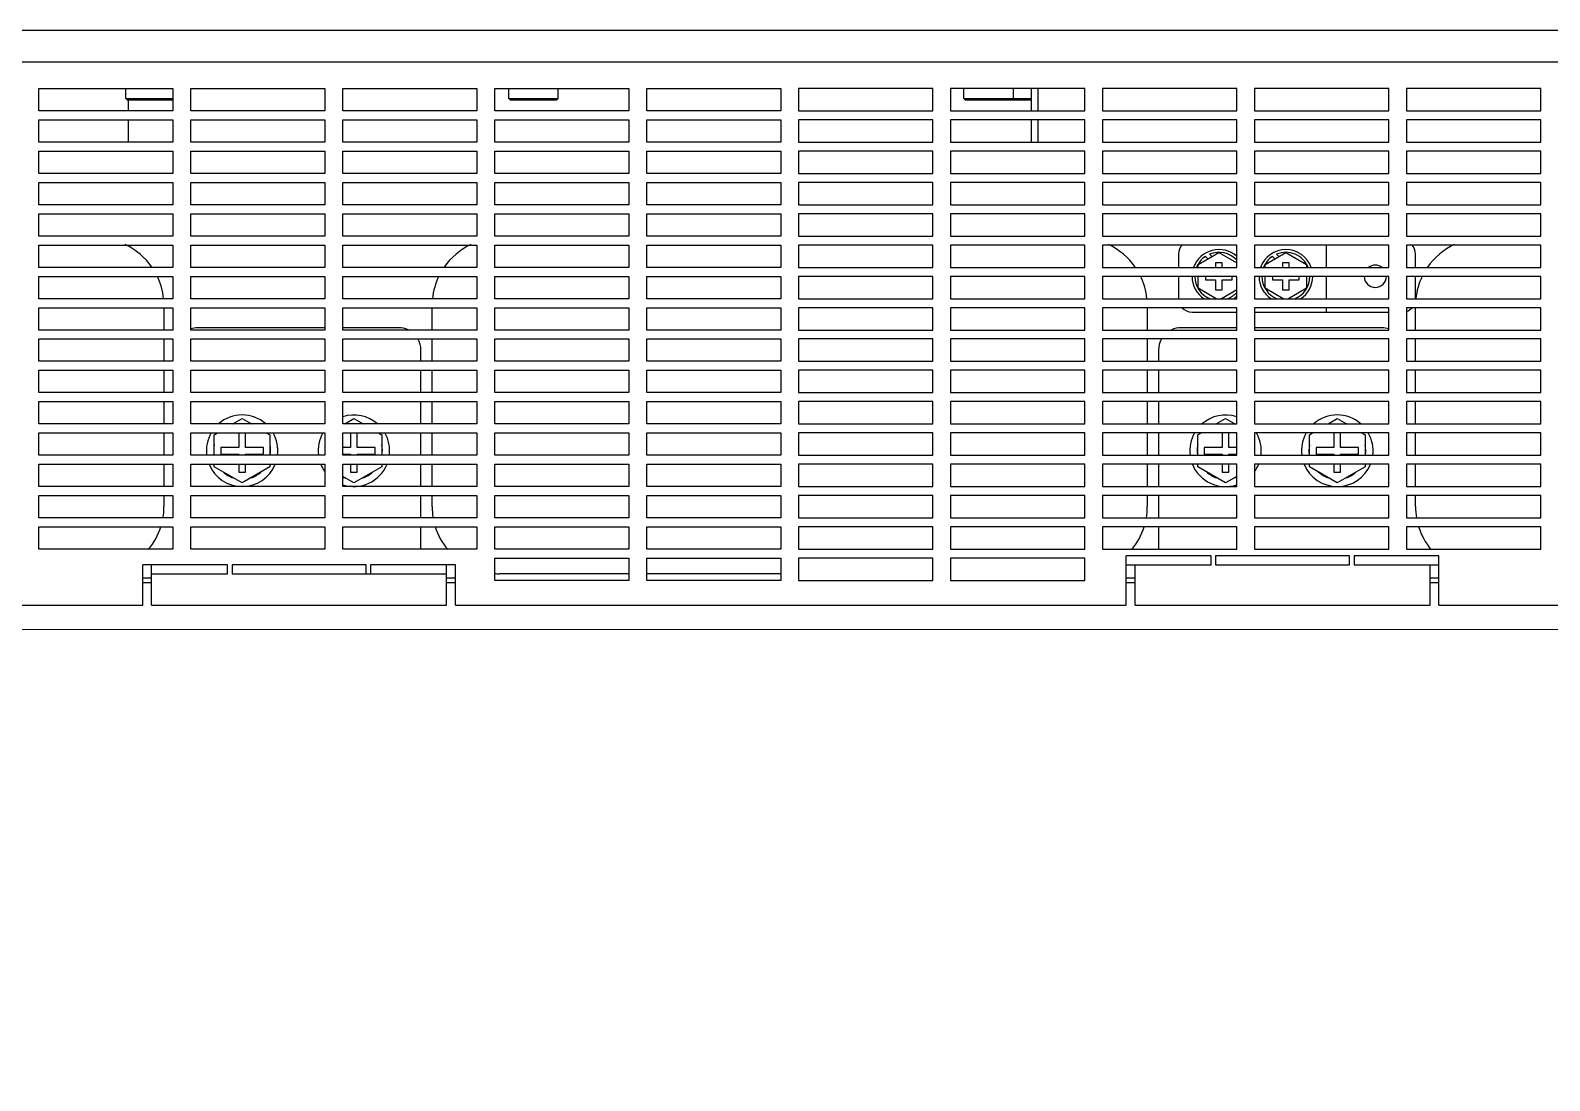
# Model space of a CAD drawing. Header units: millimetres. Extents: x 55614 to 110757, y -66981 to -47484.
# Drawn here: x 78757.5 to 79097.4, y -56781 to -56546.2 of the extents above; entities that cross this region are included whole.
import ezdxf

# ---------------------------------------------------------------- set-up
doc = ezdxf.new("R2010")
doc.units = ezdxf.units.MM
doc.layers.get('0').update_dxf_attribs({"lineweight": 15})
for name, color, linetype in [('2401-00258-M8-20HWMC_0', 7, 'Continuous'), ('2401-00300-M6-16HWMC_0', 7, 'Continuous'), ('2403-00027_S-M6-0_0', 7, 'Continuous'), ('4212-62832_1_0', 7, 'Continuous'), ('4212-68031_1_JB_0', 7, 'Continuous'), ('4212-88600-2_1_0', 7, 'Continuous'), ('4212-88600-2_2_0', 7, 'Continuous'), ('4215-06933_0', 7, 'Continuous'), ('4215-06934_0', 7, 'Continuous'), ('4215-07850_1_0', 7, 'Continuous'), ('4215-07850_2_0', 7, 'Continuous')]:
    doc.layers.add(name, color=color, linetype=linetype)
doc.layers.add('THICK', color=7, linetype='Continuous', lineweight=0)

# ---------------------------------------------------------------- blocks, each defined once
blk = doc.blocks.new('RU67I6756')
at = {"layer": '2401-00258-M8-20HWMC_0', "color": 0, "linetype": 'Continuous'}
for p, q in [((25503.67, 14502.67), (25505.73, 14503.86)), ((25505.73, 14503.86), (25507.79, 14502.67)), ((25528.67, 14502.67), (25530.73, 14503.86)), ((25530.73, 14503.86), (25532.79, 14502.67)), ((25723.67, 14502.67), (25725.73, 14503.86)), ((25725.73, 14503.86), (25727.79, 14502.67)), ((25748.67, 14502.67), (25750.73, 14503.86)), ((25750.73, 14503.86), (25752.79, 14502.67)), ((25499.5, 14500.27), (25500.21, 14500.67)), ((25499.5, 14495.67), (25499.5, 14500.27)), ((25504.98, 14500.67), (25504.98, 14497.42)), ((25506.48, 14497.42), (25506.48, 14500.67)), ((25511.26, 14500.67), (25511.96, 14500.27)), ((25511.96, 14500.27), (25511.96, 14495.67)), ((25529.98, 14500.67), (25529.98, 14497.42)), ((25531.48, 14497.42), (25531.48, 14500.67)), ((25536.26, 14500.67), (25536.96, 14500.27)), ((25536.96, 14500.27), (25536.96, 14495.67)), ((25719.5, 14500.27), (25720.21, 14500.67)), ((25719.5, 14495.67), (25719.5, 14500.27)), ((25724.98, 14500.67), (25724.98, 14497.42)), ((25726.48, 14497.42), (25726.48, 14500.67)), ((25744.5, 14500.27), (25745.21, 14500.67)), ((25744.5, 14495.67), (25744.5, 14500.27)), ((25749.98, 14500.67), (25749.98, 14497.42)), ((25751.48, 14497.42), (25751.48, 14500.67)), ((25756.26, 14500.67), (25756.96, 14500.27)), ((25756.96, 14500.27), (25756.96, 14495.67)), ((25504.98, 14497.42), (25500.98, 14497.42)), ((25500.98, 14497.42), (25500.98, 14495.92)), ((25500.98, 14495.92), (25504.98, 14495.92)), ((25504.98, 14495.92), (25504.98, 14495.67)), ((25510.48, 14497.42), (25506.48, 14497.42)), ((25506.48, 14495.92), (25510.48, 14495.92)), ((25506.48, 14495.67), (25506.48, 14495.92)), ((25510.48, 14495.92), (25510.48, 14497.42)), ((25529.98, 14497.42), (25528.23, 14497.42)), ((25528.23, 14495.92), (25529.98, 14495.92)), ((25529.98, 14495.92), (25529.98, 14495.67)), ((25535.48, 14497.42), (25531.48, 14497.42)), ((25531.48, 14495.92), (25535.48, 14495.92)), ((25531.48, 14495.67), (25531.48, 14495.92)), ((25535.48, 14495.92), (25535.48, 14497.42)), ((25724.98, 14497.42), (25720.98, 14497.42)), ((25720.98, 14497.42), (25720.98, 14495.92)), ((25720.98, 14495.92), (25724.98, 14495.92)), ((25724.98, 14495.92), (25724.98, 14495.67)), ((25728.23, 14497.42), (25726.48, 14497.42)), ((25726.48, 14495.92), (25728.23, 14495.92)), ((25726.48, 14495.67), (25726.48, 14495.92)), ((25749.98, 14497.42), (25745.98, 14497.42)), ((25745.98, 14497.42), (25745.98, 14495.92)), ((25745.98, 14495.92), (25749.98, 14495.92)), ((25749.98, 14495.92), (25749.98, 14495.67)), ((25755.48, 14497.42), (25751.48, 14497.42)), ((25751.48, 14495.92), (25755.48, 14495.92)), ((25751.48, 14495.67), (25751.48, 14495.92)), ((25755.48, 14495.92), (25755.48, 14497.42)), ((25499.5, 14493.08), (25499.5, 14493.67)), ((25505.73, 14489.48), (25499.5, 14493.08)), ((25504.98, 14493.67), (25504.98, 14491.92)), ((25511.96, 14493.08), (25505.73, 14489.48)), ((25506.48, 14491.92), (25506.48, 14493.67)), ((25511.96, 14493.67), (25511.96, 14493.08)), ((25529.98, 14493.67), (25529.98, 14491.92)), ((25536.96, 14493.08), (25530.73, 14489.48)), ((25531.48, 14491.92), (25531.48, 14493.67)), ((25536.96, 14493.67), (25536.96, 14493.08)), ((25719.5, 14493.08), (25719.5, 14493.67)), ((25725.73, 14489.48), (25719.5, 14493.08)), ((25724.98, 14493.67), (25724.98, 14491.92)), ((25726.48, 14491.92), (25726.48, 14493.67)), ((25744.5, 14493.08), (25744.5, 14493.67)), ((25750.73, 14489.48), (25744.5, 14493.08)), ((25749.98, 14493.67), (25749.98, 14491.92)), ((25756.96, 14493.08), (25750.73, 14489.48)), ((25751.48, 14491.92), (25751.48, 14493.67)), ((25756.96, 14493.67), (25756.96, 14493.08)), ((25504.98, 14491.92), (25506.48, 14491.92)), ((25530.73, 14489.48), (25528.23, 14490.93)), ((25529.98, 14491.92), (25531.48, 14491.92)), ((25724.98, 14491.92), (25726.48, 14491.92)), ((25728.23, 14490.93), (25725.73, 14489.48)), ((25749.98, 14491.92), (25751.48, 14491.92))]:
    blk.add_line(p, q, dxfattribs=at)
for centre, radius, start, end in [((25505.73, 14496.67), 8, 48.6954, 131.3046), ((25505.73, 14496.67), 6.37, 70.7029, 71.9647), ((25530.73, 14496.67), 8, 48.6954, 108.2348), ((25530.73, 14496.67), 6.37, 70.7029, 71.9647), ((25725.73, 14496.67), 8, 71.7652, 131.3046), ((25725.73, 14496.67), 6.37, 70.7029, 71.9647), ((25750.73, 14496.67), 8, 48.6954, 131.3046), ((25750.73, 14496.67), 6.37, 70.7029, 71.9647), ((25505.73, 14496.67), 8, 149.9582, 187.1863), ((25505.73, 14496.67), 8, 352.8137, 30.0418), ((25530.73, 14496.67), 8, 149.9582, 187.1863), ((25530.73, 14496.67), 8, 352.8137, 30.0418), ((25725.73, 14496.67), 8, 149.9582, 187.1863), ((25725.73, 14496.67), 8, 352.8137, 30.0418), ((25750.73, 14496.67), 8, 149.9582, 187.1863), ((25750.73, 14496.67), 8, 352.8137, 30.0418), ((25505.73, 14496.67), 6.37, 168.0353, 189.0483), ((25505.73, 14496.67), 6.37, 350.9517, 11.9647), ((25530.73, 14496.67), 6.37, 350.9517, 11.9647), ((25725.73, 14496.67), 6.37, 168.0353, 189.0483), ((25750.73, 14496.67), 6.37, 168.0353, 189.0483), ((25750.73, 14496.67), 6.37, 350.9517, 11.9647), ((25505.73, 14496.67), 8, 202.0565, 337.9435), ((25530.73, 14496.67), 8, 202.0565, 215.4729), ((25530.73, 14496.67), 8, 251.7652, 337.9435), ((25725.73, 14496.67), 8, 202.0565, 288.2348), ((25725.73, 14496.67), 8, 324.5271, 337.9435), ((25750.73, 14496.67), 8, 202.0565, 337.9435), ((25505.73, 14496.67), 6.37, 228.0353, 251.9647), ((25505.73, 14496.67), 6.37, 288.0353, 311.9647), ((25530.73, 14496.67), 6.37, 246.8122, 251.9647), ((25530.73, 14496.67), 6.37, 288.0353, 311.9647), ((25725.73, 14496.67), 6.37, 228.0353, 251.9647), ((25725.73, 14496.67), 6.37, 288.0353, 293.1878), ((25750.73, 14496.67), 6.37, 228.0353, 251.9647), ((25750.73, 14496.67), 6.37, 288.0353, 311.9647)]:
    blk.add_arc(centre, radius, start, end, dxfattribs=at)
at = {"layer": '2401-00300-M6-16HWMC_0', "color": 0, "linetype": 'Continuous'}
for p, q in [((25719.59, 14538.35), (25724.23, 14541.03)), ((25721.22, 14540.12), (25721.75, 14539.59)), ((25722.64, 14540.11), (25722.13, 14540.62)), ((25724.23, 14541.03), (25728.23, 14538.72)), ((25734.59, 14538.35), (25739.23, 14541.03)), ((25736.22, 14540.12), (25736.75, 14539.59)), ((25737.64, 14540.11), (25737.13, 14540.62)), ((25739.23, 14541.03), (25743.87, 14538.35)), ((25719.59, 14537.67), (25719.59, 14538.35)), ((25724.98, 14538.67), (25723.48, 14538.67)), ((25723.48, 14538.67), (25723.48, 14537.67)), ((25724.98, 14537.67), (25724.98, 14538.67)), ((25734.59, 14537.67), (25734.59, 14538.35)), ((25739.98, 14538.67), (25738.48, 14538.67)), ((25738.48, 14538.67), (25738.48, 14537.67)), ((25739.98, 14537.67), (25739.98, 14538.67)), ((25743.87, 14538.35), (25743.87, 14537.67)), ((25719.59, 14533), (25719.59, 14535.67)), ((25721.23, 14535.67), (25721.23, 14534.92)), ((25721.23, 14534.92), (25723.48, 14534.92)), ((25723.48, 14534.92), (25723.48, 14532.67)), ((25724.98, 14534.92), (25727.23, 14534.92)), ((25724.98, 14532.67), (25724.98, 14534.92)), ((25727.23, 14534.92), (25727.23, 14535.67)), ((25734.59, 14533), (25734.59, 14535.67)), ((25736.23, 14535.67), (25736.23, 14534.92)), ((25736.23, 14534.92), (25738.48, 14534.92)), ((25738.48, 14534.92), (25738.48, 14532.67)), ((25739.98, 14534.92), (25742.23, 14534.92)), ((25739.98, 14532.67), (25739.98, 14534.92)), ((25742.23, 14534.92), (25742.23, 14535.67)), ((25743.87, 14535.67), (25743.87, 14533)), ((25723.62, 14530.67), (25719.59, 14533)), ((25723.48, 14532.67), (25724.98, 14532.67)), ((25728.23, 14532.63), (25724.85, 14530.67)), ((25738.62, 14530.67), (25734.59, 14533)), ((25738.48, 14532.67), (25739.98, 14532.67)), ((25743.87, 14533), (25739.85, 14530.67))]:
    blk.add_line(p, q, dxfattribs=at)
for centre, radius, start, end in [((25724.23, 14535.67), 6, 48.1287, 160.4814), ((25724.23, 14535.67), 5.38, 124.1123, 158.1195), ((25724.23, 14535.67), 5.38, 41.7983, 112.9799), ((25739.23, 14535.67), 6, 19.5186, 160.4814), ((25739.23, 14535.67), 5.38, 124.1123, 158.1195), ((25739.23, 14535.67), 5.38, 21.8854, 112.9799), ((25724.23, 14535.67), 6, 180, 236.5861), ((25724.23, 14535.67), 5.38, 180, 248.8139), ((25739.23, 14535.67), 6, 180, 236.5861), ((25739.23, 14535.67), 5.38, 180, 248.8139), ((25739.23, 14535.67), 5.38, 291.1735, 0), ((25739.23, 14535.67), 6, 303.4139, 0), ((25724.23, 14535.67), 5.38, 291.1735, 318.1391), ((25724.23, 14535.67), 6, 303.4139, 311.8713)]:
    blk.add_arc(centre, radius, start, end, dxfattribs=at)
at = {"layer": '2403-00027_S-M6-0_0', "color": 0, "linetype": 'Continuous'}
for p, q in [((25479.71, 14575.47), (25479.71, 14577.67)), ((25565.41, 14575.47), (25565.41, 14577.67)), ((25576.46, 14575.47), (25576.46, 14577.67)), ((25667.21, 14575.47), (25667.21, 14577.67)), ((25678.26, 14575.47), (25678.26, 14577.67)), ((25479.71, 14575.47), (25490.23, 14575.47)), ((25479.71, 14575.47), (25480.01, 14575.17)), ((25480.01, 14575.17), (25490.23, 14575.17)), ((25565.41, 14575.47), (25576.46, 14575.47)), ((25565.41, 14575.47), (25565.71, 14575.17)), ((25565.71, 14575.17), (25576.16, 14575.17)), ((25576.46, 14575.47), (25576.16, 14575.17)), ((25667.21, 14575.47), (25678.26, 14575.47)), ((25667.21, 14575.47), (25667.51, 14575.17)), ((25667.51, 14575.17), (25677.96, 14575.17)), ((25678.26, 14575.47), (25677.96, 14575.17)), ((25677.96, 14575.17), (25682.23, 14575.17)), ((25678.26, 14575.47), (25682.23, 14575.47))]:
    blk.add_line(p, q, dxfattribs=at)
at = {"layer": '4212-62832_1_0', "color": 0, "linetype": 'Continuous'}
blk.add_line((26045.53, 14590.67), (25210.93, 14590.67), dxfattribs=at)
at = {"layer": '4212-68031_1_JB_0', "color": 0, "linetype": 'Continuous'}
for p, q in [((25722.48, 14473.17), (25703.48, 14473.17)), ((25703.48, 14462.17), (25703.48, 14473.17)), ((25722.48, 14471.17), (25722.48, 14473.17)), ((25753.48, 14473.17), (25723.48, 14473.17)), ((25723.48, 14473.17), (25723.48, 14471.17)), ((25753.48, 14471.17), (25753.48, 14473.17)), ((25773.48, 14473.17), (25754.48, 14473.17)), ((25754.48, 14473.17), (25754.48, 14471.17)), ((25773.48, 14462.17), (25773.48, 14473.17)), ((25502.48, 14471.17), (25483.48, 14471.17)), ((25483.48, 14462.17), (25483.48, 14471.17)), ((25485.48, 14469.17), (25485.48, 14471.17)), ((25485.48, 14469.17), (25502.48, 14469.17)), ((25485.48, 14462.17), (25485.48, 14469.17)), ((25502.48, 14469.17), (25502.48, 14471.17)), ((25533.48, 14471.17), (25503.48, 14471.17)), ((25503.48, 14471.17), (25503.48, 14469.17)), ((25503.48, 14469.17), (25533.48, 14469.17)), ((25533.48, 14469.17), (25533.48, 14471.17)), ((25553.48, 14471.17), (25534.48, 14471.17)), ((25534.48, 14471.17), (25534.48, 14469.17)), ((25534.48, 14469.17), (25551.48, 14469.17)), ((25551.48, 14469.17), (25551.48, 14471.17)), ((25551.48, 14462.17), (25551.48, 14469.17)), ((25553.48, 14462.17), (25553.48, 14471.17)), ((25703.48, 14471.17), (25705.48, 14471.17)), ((25705.48, 14471.17), (25722.48, 14471.17)), ((25705.48, 14462.17), (25705.48, 14471.17)), ((25723.48, 14471.17), (25753.48, 14471.17)), ((25754.48, 14471.17), (25771.48, 14471.17)), ((25771.48, 14471.17), (25773.48, 14471.17)), ((25771.48, 14462.17), (25771.48, 14471.17)), ((25485.48, 14468.17), (25483.48, 14468.17)), ((25485.48, 14467.17), (25483.48, 14467.17)), ((25553.48, 14468.17), (25551.48, 14468.17)), ((25553.48, 14467.17), (25551.48, 14467.17)), ((25705.48, 14468.17), (25703.48, 14468.17)), ((25705.48, 14467.17), (25703.48, 14467.17)), ((25773.48, 14468.17), (25771.48, 14468.17)), ((25773.48, 14467.17), (25771.48, 14467.17)), ((25208.48, 14462.17), (25483.48, 14462.17)), ((25485.48, 14462.17), (25551.48, 14462.17)), ((25553.48, 14462.17), (25703.48, 14462.17)), ((25705.48, 14462.17), (25771.48, 14462.17)), ((25773.48, 14462.17), (26048.48, 14462.17))]:
    blk.add_line(p, q, dxfattribs=at)
at = {"layer": '4212-88600-2_1_0', "color": 0, "linetype": 'Continuous'}
for p, q in [((25488.23, 14528.67), (25488.23, 14523.67)), ((25548.23, 14523.67), (25548.23, 14528.67)), ((25708.23, 14528.67), (25708.23, 14523.67)), ((25768.23, 14523.67), (25768.23, 14528.67)), ((25488.23, 14521.67), (25488.23, 14516.67)), ((25548.23, 14516.67), (25548.23, 14521.67)), ((25708.23, 14521.67), (25708.23, 14516.67)), ((25768.23, 14516.67), (25768.23, 14521.67)), ((25488.23, 14514.67), (25488.23, 14509.67)), ((25548.23, 14509.67), (25548.23, 14514.67)), ((25708.23, 14514.67), (25708.23, 14509.67)), ((25768.23, 14509.67), (25768.23, 14514.67)), ((25488.23, 14507.67), (25488.23, 14502.67)), ((25548.23, 14502.67), (25548.23, 14507.67)), ((25708.23, 14507.67), (25708.23, 14502.67)), ((25768.23, 14502.67), (25768.23, 14507.67)), ((25488.23, 14500.67), (25488.23, 14495.67)), ((25548.23, 14495.67), (25548.23, 14500.67)), ((25708.23, 14500.67), (25708.23, 14495.67)), ((25768.23, 14495.67), (25768.23, 14500.67)), ((25488.23, 14493.67), (25488.23, 14488.67)), ((25548.23, 14488.67), (25548.23, 14493.67)), ((25708.23, 14493.67), (25708.23, 14488.67)), ((25768.23, 14488.67), (25768.23, 14493.67)), ((25488.23, 14486.67), (25488.23, 14484.17)), ((25548.23, 14484.17), (25548.23, 14486.67)), ((25708.23, 14486.67), (25708.23, 14484.17)), ((25768.23, 14484.17), (25768.23, 14486.67)), ((25592.23, 14469.17), (25563.23, 14469.17)), ((25626.23, 14469.17), (25596.23, 14469.17))]:
    blk.add_line(p, q, dxfattribs=at)
for centre, start, end in [((25473.23, 14529.17), 34.815, 65.0889), ((25563.23, 14529.17), 114.9111, 145.185), ((25693.23, 14529.17), 34.815, 65.0889), ((25783.23, 14529.17), 114.9111, 145.185), ((25473.23, 14529.17), 5.8604, 25.8691), ((25563.23, 14529.17), 154.1309, 174.1396), ((25693.23, 14529.17), 5.8604, 25.8691), ((25783.23, 14529.17), 154.1309, 174.1396), ((25473.23, 14484.17), 350.2878, 0), ((25563.23, 14484.17), 180, 189.7122), ((25693.23, 14484.17), 350.2878, 0), ((25783.23, 14484.17), 180, 189.7122), ((25473.23, 14484.17), 320.3318, 342.4548), ((25563.23, 14484.17), 197.5452, 219.6682), ((25693.23, 14484.17), 320.3318, 342.4548), ((25783.23, 14484.17), 197.5452, 219.6682), ((25563.23, 14484.17), 266.08, 270)]:
    blk.add_arc(centre, 15, start, end, dxfattribs=at)
at = {"layer": '4212-88600-2_2_0', "color": 0, "linetype": 'Continuous'}
for p, q in [((25524.23, 14524.17), (25495.73, 14524.17)), ((25540.73, 14524.17), (25528.23, 14524.17)), ((25728.23, 14524.17), (25715.73, 14524.17)), ((25760.73, 14524.17), (25732.23, 14524.17)), ((25545.73, 14516.67), (25545.73, 14519.17)), ((25710.73, 14519.17), (25710.73, 14516.67)), ((25545.73, 14509.67), (25545.73, 14514.67)), ((25710.73, 14514.67), (25710.73, 14509.67)), ((25545.73, 14502.67), (25545.73, 14507.67)), ((25710.73, 14507.67), (25710.73, 14502.67)), ((25545.73, 14495.67), (25545.73, 14500.67)), ((25710.73, 14500.67), (25710.73, 14495.67)), ((25545.73, 14488.67), (25545.73, 14493.67)), ((25710.73, 14493.67), (25710.73, 14488.67)), ((25545.73, 14481.67), (25545.73, 14486.67)), ((25710.73, 14486.67), (25710.73, 14481.67)), ((25545.73, 14474.67), (25545.73, 14479.67)), ((25710.73, 14479.67), (25710.73, 14474.67)), ((25528.23, 14469.17), (25540.73, 14469.17))]:
    blk.add_line(p, q, dxfattribs=at)
for centre, start, end in [((25495.73, 14519.17), 90, 107.5452), ((25540.73, 14519.17), 65.0889, 90), ((25715.73, 14519.17), 90, 114.9111), ((25760.73, 14519.17), 72.4548, 90), ((25540.73, 14519.17), 0, 30), ((25715.73, 14519.17), 150, 180)]:
    blk.add_arc(centre, 5, start, end, dxfattribs=at)
at = {"layer": '4215-06933_0', "color": 0, "linetype": 'Continuous'}
for p, q in [((25715.23, 14540.67), (25715.23, 14537.67)), ((25748.23, 14542.67), (25748.23, 14537.67)), ((25768.23, 14537.67), (25768.23, 14540.67)), ((25715.23, 14535.67), (25715.23, 14530.67)), ((25748.23, 14535.67), (25748.23, 14530.67)), ((25768.23, 14530.67), (25768.23, 14535.67)), ((25718.23, 14527.67), (25728.23, 14527.67)), ((25732.23, 14527.67), (25762.23, 14527.67)), ((25748.23, 14528.67), (25748.23, 14527.67))]:
    blk.add_line(p, q, dxfattribs=at)
for centre, radius, start, end in [((25718.23, 14540.67), 3, 137.9125, 180), ((25765.23, 14540.67), 3, 0, 42.0875), ((25759.23, 14535.67), 2.5, 53.277, 126.723), ((25759.23, 14535.67), 2.5, 180, 0), ((25718.23, 14530.67), 3, 222.0875, 270), ((25765.23, 14530.67), 3, 289.6203, 317.9125)]:
    blk.add_arc(centre, radius, start, end, dxfattribs=at)
at = {"layer": '4215-06934_0', "color": 0, "linetype": 'Continuous'}
for p, q in [((25208.23, 14583.67), (26048.23, 14583.67)), ((25460.23, 14577.67), (25490.23, 14577.67)), ((25460.23, 14572.67), (25460.23, 14577.67)), ((25490.23, 14577.67), (25490.23, 14572.67)), ((25494.23, 14577.67), (25524.23, 14577.67)), ((25494.23, 14572.67), (25494.23, 14577.67)), ((25524.23, 14577.67), (25524.23, 14572.67)), ((25528.23, 14577.67), (25558.23, 14577.67)), ((25528.23, 14572.67), (25528.23, 14577.67)), ((25558.23, 14577.67), (25558.23, 14572.67)), ((25562.23, 14577.67), (25592.23, 14577.67)), ((25562.23, 14572.67), (25562.23, 14577.67)), ((25592.23, 14577.67), (25592.23, 14572.67)), ((25596.23, 14577.67), (25626.23, 14577.67)), ((25596.23, 14572.67), (25596.23, 14577.67)), ((25626.23, 14577.67), (25626.23, 14572.67)), ((25660.23, 14577.67), (25630.23, 14577.67)), ((25630.23, 14577.67), (25630.23, 14572.67)), ((25660.23, 14572.67), (25660.23, 14577.67)), ((25694.23, 14577.67), (25664.23, 14577.67)), ((25664.23, 14577.67), (25664.23, 14572.67)), ((25694.23, 14572.67), (25694.23, 14577.67)), ((25728.23, 14577.67), (25698.23, 14577.67)), ((25698.23, 14577.67), (25698.23, 14572.67)), ((25728.23, 14572.67), (25728.23, 14577.67)), ((25762.23, 14577.67), (25732.23, 14577.67)), ((25732.23, 14577.67), (25732.23, 14572.67)), ((25762.23, 14572.67), (25762.23, 14577.67)), ((25796.23, 14577.67), (25766.23, 14577.67)), ((25766.23, 14577.67), (25766.23, 14572.67)), ((25796.23, 14572.67), (25796.23, 14577.67)), ((25490.23, 14572.67), (25460.23, 14572.67)), ((25460.23, 14570.67), (25490.23, 14570.67)), ((25460.23, 14565.67), (25460.23, 14570.67)), ((25490.23, 14570.67), (25490.23, 14565.67)), ((25524.23, 14572.67), (25494.23, 14572.67)), ((25494.23, 14570.67), (25524.23, 14570.67)), ((25494.23, 14565.67), (25494.23, 14570.67)), ((25524.23, 14570.67), (25524.23, 14565.67)), ((25558.23, 14572.67), (25528.23, 14572.67)), ((25528.23, 14570.67), (25558.23, 14570.67)), ((25528.23, 14565.67), (25528.23, 14570.67)), ((25558.23, 14570.67), (25558.23, 14565.67)), ((25592.23, 14572.67), (25562.23, 14572.67)), ((25562.23, 14570.67), (25592.23, 14570.67)), ((25562.23, 14565.67), (25562.23, 14570.67)), ((25592.23, 14570.67), (25592.23, 14565.67)), ((25626.23, 14572.67), (25596.23, 14572.67)), ((25596.23, 14570.67), (25626.23, 14570.67)), ((25596.23, 14565.67), (25596.23, 14570.67)), ((25626.23, 14570.67), (25626.23, 14565.67)), ((25630.23, 14572.67), (25660.23, 14572.67)), ((25660.23, 14570.67), (25630.23, 14570.67)), ((25630.23, 14570.67), (25630.23, 14565.67)), ((25660.23, 14565.67), (25660.23, 14570.67)), ((25664.23, 14572.67), (25694.23, 14572.67)), ((25694.23, 14570.67), (25664.23, 14570.67)), ((25664.23, 14570.67), (25664.23, 14565.67)), ((25694.23, 14565.67), (25694.23, 14570.67)), ((25698.23, 14572.67), (25728.23, 14572.67)), ((25728.23, 14570.67), (25698.23, 14570.67)), ((25698.23, 14570.67), (25698.23, 14565.67)), ((25728.23, 14565.67), (25728.23, 14570.67)), ((25732.23, 14572.67), (25762.23, 14572.67)), ((25762.23, 14570.67), (25732.23, 14570.67)), ((25732.23, 14570.67), (25732.23, 14565.67)), ((25762.23, 14565.67), (25762.23, 14570.67)), ((25766.23, 14572.67), (25796.23, 14572.67)), ((25796.23, 14570.67), (25766.23, 14570.67)), ((25766.23, 14570.67), (25766.23, 14565.67)), ((25796.23, 14565.67), (25796.23, 14570.67)), ((25490.23, 14565.67), (25460.23, 14565.67)), ((25460.23, 14563.67), (25490.23, 14563.67)), ((25460.23, 14558.67), (25460.23, 14563.67)), ((25490.23, 14563.67), (25490.23, 14558.67)), ((25524.23, 14565.67), (25494.23, 14565.67)), ((25494.23, 14563.67), (25524.23, 14563.67)), ((25494.23, 14558.67), (25494.23, 14563.67)), ((25524.23, 14563.67), (25524.23, 14558.67)), ((25558.23, 14565.67), (25528.23, 14565.67)), ((25528.23, 14563.67), (25558.23, 14563.67)), ((25528.23, 14558.67), (25528.23, 14563.67)), ((25558.23, 14563.67), (25558.23, 14558.67)), ((25592.23, 14565.67), (25562.23, 14565.67)), ((25562.23, 14563.67), (25592.23, 14563.67)), ((25562.23, 14558.67), (25562.23, 14563.67)), ((25592.23, 14563.67), (25592.23, 14558.67)), ((25626.23, 14565.67), (25596.23, 14565.67)), ((25596.23, 14563.67), (25626.23, 14563.67)), ((25596.23, 14558.67), (25596.23, 14563.67)), ((25626.23, 14563.67), (25626.23, 14558.67)), ((25630.23, 14565.67), (25660.23, 14565.67)), ((25660.23, 14563.67), (25630.23, 14563.67)), ((25630.23, 14563.67), (25630.23, 14558.67)), ((25660.23, 14558.67), (25660.23, 14563.67)), ((25664.23, 14565.67), (25694.23, 14565.67)), ((25694.23, 14563.67), (25664.23, 14563.67)), ((25664.23, 14563.67), (25664.23, 14558.67)), ((25694.23, 14558.67), (25694.23, 14563.67)), ((25698.23, 14565.67), (25728.23, 14565.67)), ((25728.23, 14563.67), (25698.23, 14563.67)), ((25698.23, 14563.67), (25698.23, 14558.67)), ((25728.23, 14558.67), (25728.23, 14563.67)), ((25732.23, 14565.67), (25762.23, 14565.67)), ((25762.23, 14563.67), (25732.23, 14563.67)), ((25732.23, 14563.67), (25732.23, 14558.67)), ((25762.23, 14558.67), (25762.23, 14563.67)), ((25766.23, 14565.67), (25796.23, 14565.67)), ((25796.23, 14563.67), (25766.23, 14563.67)), ((25766.23, 14563.67), (25766.23, 14558.67)), ((25796.23, 14558.67), (25796.23, 14563.67)), ((25490.23, 14558.67), (25460.23, 14558.67)), ((25524.23, 14558.67), (25494.23, 14558.67)), ((25558.23, 14558.67), (25528.23, 14558.67)), ((25592.23, 14558.67), (25562.23, 14558.67)), ((25626.23, 14558.67), (25596.23, 14558.67)), ((25630.23, 14558.67), (25660.23, 14558.67)), ((25664.23, 14558.67), (25694.23, 14558.67)), ((25698.23, 14558.67), (25728.23, 14558.67)), ((25732.23, 14558.67), (25762.23, 14558.67)), ((25766.23, 14558.67), (25796.23, 14558.67)), ((25460.23, 14556.67), (25490.23, 14556.67)), ((25460.23, 14551.67), (25460.23, 14556.67)), ((25490.23, 14556.67), (25490.23, 14551.67)), ((25494.23, 14556.67), (25524.23, 14556.67)), ((25494.23, 14551.67), (25494.23, 14556.67)), ((25524.23, 14556.67), (25524.23, 14551.67)), ((25528.23, 14556.67), (25558.23, 14556.67)), ((25528.23, 14551.67), (25528.23, 14556.67)), ((25558.23, 14556.67), (25558.23, 14551.67)), ((25562.23, 14556.67), (25592.23, 14556.67)), ((25562.23, 14551.67), (25562.23, 14556.67)), ((25592.23, 14556.67), (25592.23, 14551.67)), ((25596.23, 14556.67), (25626.23, 14556.67)), ((25596.23, 14551.67), (25596.23, 14556.67)), ((25626.23, 14556.67), (25626.23, 14551.67)), ((25660.23, 14556.67), (25630.23, 14556.67)), ((25630.23, 14556.67), (25630.23, 14551.67)), ((25660.23, 14551.67), (25660.23, 14556.67)), ((25694.23, 14556.67), (25664.23, 14556.67)), ((25664.23, 14556.67), (25664.23, 14551.67)), ((25694.23, 14551.67), (25694.23, 14556.67)), ((25728.23, 14556.67), (25698.23, 14556.67)), ((25698.23, 14556.67), (25698.23, 14551.67)), ((25728.23, 14551.67), (25728.23, 14556.67)), ((25762.23, 14556.67), (25732.23, 14556.67)), ((25732.23, 14556.67), (25732.23, 14551.67)), ((25762.23, 14551.67), (25762.23, 14556.67)), ((25796.23, 14556.67), (25766.23, 14556.67)), ((25766.23, 14556.67), (25766.23, 14551.67)), ((25796.23, 14551.67), (25796.23, 14556.67)), ((25490.23, 14551.67), (25460.23, 14551.67)), ((25524.23, 14551.67), (25494.23, 14551.67)), ((25558.23, 14551.67), (25528.23, 14551.67)), ((25592.23, 14551.67), (25562.23, 14551.67)), ((25626.23, 14551.67), (25596.23, 14551.67)), ((25630.23, 14551.67), (25660.23, 14551.67)), ((25664.23, 14551.67), (25694.23, 14551.67)), ((25698.23, 14551.67), (25728.23, 14551.67)), ((25732.23, 14551.67), (25762.23, 14551.67)), ((25766.23, 14551.67), (25796.23, 14551.67)), ((25460.23, 14549.67), (25490.23, 14549.67)), ((25460.23, 14544.67), (25460.23, 14549.67)), ((25490.23, 14549.67), (25490.23, 14544.67)), ((25494.23, 14549.67), (25524.23, 14549.67)), ((25494.23, 14544.67), (25494.23, 14549.67)), ((25524.23, 14549.67), (25524.23, 14544.67)), ((25528.23, 14549.67), (25558.23, 14549.67)), ((25528.23, 14544.67), (25528.23, 14549.67)), ((25558.23, 14549.67), (25558.23, 14544.67)), ((25562.23, 14549.67), (25592.23, 14549.67)), ((25562.23, 14544.67), (25562.23, 14549.67)), ((25592.23, 14549.67), (25592.23, 14544.67)), ((25596.23, 14549.67), (25626.23, 14549.67)), ((25596.23, 14544.67), (25596.23, 14549.67)), ((25626.23, 14549.67), (25626.23, 14544.67)), ((25660.23, 14549.67), (25630.23, 14549.67)), ((25630.23, 14549.67), (25630.23, 14544.67)), ((25660.23, 14544.67), (25660.23, 14549.67)), ((25694.23, 14549.67), (25664.23, 14549.67)), ((25664.23, 14549.67), (25664.23, 14544.67)), ((25694.23, 14544.67), (25694.23, 14549.67)), ((25728.23, 14549.67), (25698.23, 14549.67)), ((25698.23, 14549.67), (25698.23, 14544.67)), ((25728.23, 14544.67), (25728.23, 14549.67)), ((25762.23, 14549.67), (25732.23, 14549.67)), ((25732.23, 14549.67), (25732.23, 14544.67)), ((25762.23, 14544.67), (25762.23, 14549.67)), ((25796.23, 14549.67), (25766.23, 14549.67)), ((25766.23, 14549.67), (25766.23, 14544.67)), ((25796.23, 14544.67), (25796.23, 14549.67)), ((25490.23, 14544.67), (25460.23, 14544.67)), ((25524.23, 14544.67), (25494.23, 14544.67)), ((25558.23, 14544.67), (25528.23, 14544.67)), ((25592.23, 14544.67), (25562.23, 14544.67)), ((25626.23, 14544.67), (25596.23, 14544.67)), ((25630.23, 14544.67), (25660.23, 14544.67)), ((25664.23, 14544.67), (25694.23, 14544.67)), ((25698.23, 14544.67), (25728.23, 14544.67)), ((25732.23, 14544.67), (25762.23, 14544.67)), ((25766.23, 14544.67), (25796.23, 14544.67)), ((25460.23, 14542.67), (25490.23, 14542.67)), ((25460.23, 14537.67), (25460.23, 14542.67)), ((25490.23, 14542.67), (25490.23, 14537.67)), ((25494.23, 14542.67), (25524.23, 14542.67)), ((25494.23, 14537.67), (25494.23, 14542.67)), ((25524.23, 14542.67), (25524.23, 14537.67)), ((25528.23, 14542.67), (25558.23, 14542.67)), ((25528.23, 14537.67), (25528.23, 14542.67)), ((25558.23, 14542.67), (25558.23, 14537.67)), ((25562.23, 14542.67), (25592.23, 14542.67)), ((25562.23, 14537.67), (25562.23, 14542.67)), ((25592.23, 14542.67), (25592.23, 14537.67)), ((25596.23, 14542.67), (25626.23, 14542.67)), ((25596.23, 14537.67), (25596.23, 14542.67)), ((25626.23, 14542.67), (25626.23, 14537.67)), ((25660.23, 14542.67), (25630.23, 14542.67)), ((25630.23, 14542.67), (25630.23, 14537.67)), ((25660.23, 14537.67), (25660.23, 14542.67)), ((25694.23, 14542.67), (25664.23, 14542.67)), ((25664.23, 14542.67), (25664.23, 14537.67)), ((25694.23, 14537.67), (25694.23, 14542.67)), ((25728.23, 14542.67), (25698.23, 14542.67)), ((25698.23, 14542.67), (25698.23, 14537.67)), ((25728.23, 14537.67), (25728.23, 14542.67)), ((25762.23, 14542.67), (25732.23, 14542.67)), ((25732.23, 14542.67), (25732.23, 14537.67)), ((25762.23, 14537.67), (25762.23, 14542.67)), ((25796.23, 14542.67), (25766.23, 14542.67)), ((25766.23, 14542.67), (25766.23, 14537.67)), ((25796.23, 14537.67), (25796.23, 14542.67)), ((25490.23, 14537.67), (25460.23, 14537.67)), ((25524.23, 14537.67), (25494.23, 14537.67)), ((25558.23, 14537.67), (25528.23, 14537.67)), ((25592.23, 14537.67), (25562.23, 14537.67)), ((25626.23, 14537.67), (25596.23, 14537.67)), ((25630.23, 14537.67), (25660.23, 14537.67)), ((25664.23, 14537.67), (25694.23, 14537.67)), ((25698.23, 14537.67), (25728.23, 14537.67)), ((25732.23, 14537.67), (25762.23, 14537.67)), ((25766.23, 14537.67), (25796.23, 14537.67)), ((25460.23, 14535.67), (25490.23, 14535.67)), ((25460.23, 14530.67), (25460.23, 14535.67)), ((25490.23, 14535.67), (25490.23, 14530.67)), ((25494.23, 14535.67), (25524.23, 14535.67)), ((25494.23, 14530.67), (25494.23, 14535.67)), ((25524.23, 14535.67), (25524.23, 14530.67)), ((25528.23, 14535.67), (25558.23, 14535.67)), ((25528.23, 14530.67), (25528.23, 14535.67)), ((25558.23, 14535.67), (25558.23, 14530.67)), ((25562.23, 14535.67), (25592.23, 14535.67)), ((25562.23, 14530.67), (25562.23, 14535.67)), ((25592.23, 14535.67), (25592.23, 14530.67)), ((25596.23, 14535.67), (25626.23, 14535.67)), ((25596.23, 14530.67), (25596.23, 14535.67)), ((25626.23, 14535.67), (25626.23, 14530.67)), ((25660.23, 14535.67), (25630.23, 14535.67)), ((25630.23, 14535.67), (25630.23, 14530.67)), ((25660.23, 14530.67), (25660.23, 14535.67)), ((25694.23, 14535.67), (25664.23, 14535.67)), ((25664.23, 14535.67), (25664.23, 14530.67)), ((25694.23, 14530.67), (25694.23, 14535.67)), ((25728.23, 14535.67), (25698.23, 14535.67)), ((25698.23, 14535.67), (25698.23, 14530.67)), ((25728.23, 14530.67), (25728.23, 14535.67)), ((25762.23, 14535.67), (25732.23, 14535.67)), ((25732.23, 14535.67), (25732.23, 14530.67)), ((25762.23, 14530.67), (25762.23, 14535.67)), ((25796.23, 14535.67), (25766.23, 14535.67)), ((25766.23, 14535.67), (25766.23, 14530.67)), ((25796.23, 14530.67), (25796.23, 14535.67)), ((25490.23, 14530.67), (25460.23, 14530.67)), ((25524.23, 14530.67), (25494.23, 14530.67)), ((25558.23, 14530.67), (25528.23, 14530.67)), ((25592.23, 14530.67), (25562.23, 14530.67)), ((25626.23, 14530.67), (25596.23, 14530.67)), ((25630.23, 14530.67), (25660.23, 14530.67)), ((25664.23, 14530.67), (25694.23, 14530.67)), ((25698.23, 14530.67), (25728.23, 14530.67)), ((25732.23, 14530.67), (25762.23, 14530.67)), ((25766.23, 14530.67), (25796.23, 14530.67)), ((25460.23, 14528.67), (25490.23, 14528.67)), ((25460.23, 14523.67), (25460.23, 14528.67)), ((25490.23, 14528.67), (25490.23, 14523.67)), ((25494.23, 14528.67), (25524.23, 14528.67)), ((25494.23, 14523.67), (25494.23, 14528.67)), ((25524.23, 14528.67), (25524.23, 14523.67)), ((25528.23, 14528.67), (25558.23, 14528.67)), ((25528.23, 14523.67), (25528.23, 14528.67)), ((25558.23, 14528.67), (25558.23, 14523.67)), ((25562.23, 14528.67), (25592.23, 14528.67)), ((25562.23, 14523.67), (25562.23, 14528.67)), ((25592.23, 14528.67), (25592.23, 14523.67)), ((25596.23, 14528.67), (25626.23, 14528.67)), ((25596.23, 14523.67), (25596.23, 14528.67)), ((25626.23, 14528.67), (25626.23, 14523.67)), ((25660.23, 14528.67), (25630.23, 14528.67)), ((25630.23, 14528.67), (25630.23, 14523.67)), ((25660.23, 14523.67), (25660.23, 14528.67)), ((25694.23, 14528.67), (25664.23, 14528.67)), ((25664.23, 14528.67), (25664.23, 14523.67)), ((25694.23, 14523.67), (25694.23, 14528.67)), ((25728.23, 14528.67), (25698.23, 14528.67)), ((25698.23, 14528.67), (25698.23, 14523.67)), ((25728.23, 14523.67), (25728.23, 14528.67)), ((25762.23, 14528.67), (25732.23, 14528.67)), ((25732.23, 14528.67), (25732.23, 14523.67)), ((25762.23, 14523.67), (25762.23, 14528.67)), ((25796.23, 14528.67), (25766.23, 14528.67)), ((25766.23, 14528.67), (25766.23, 14523.67)), ((25796.23, 14523.67), (25796.23, 14528.67)), ((25490.23, 14523.67), (25460.23, 14523.67)), ((25524.23, 14523.67), (25494.23, 14523.67)), ((25558.23, 14523.67), (25528.23, 14523.67)), ((25592.23, 14523.67), (25562.23, 14523.67)), ((25626.23, 14523.67), (25596.23, 14523.67)), ((25630.23, 14523.67), (25660.23, 14523.67)), ((25664.23, 14523.67), (25694.23, 14523.67)), ((25698.23, 14523.67), (25728.23, 14523.67)), ((25732.23, 14523.67), (25762.23, 14523.67)), ((25766.23, 14523.67), (25796.23, 14523.67)), ((25460.23, 14521.67), (25490.23, 14521.67)), ((25460.23, 14516.67), (25460.23, 14521.67)), ((25490.23, 14521.67), (25490.23, 14516.67)), ((25494.23, 14521.67), (25524.23, 14521.67)), ((25494.23, 14516.67), (25494.23, 14521.67)), ((25524.23, 14521.67), (25524.23, 14516.67)), ((25528.23, 14521.67), (25558.23, 14521.67)), ((25528.23, 14516.67), (25528.23, 14521.67)), ((25558.23, 14521.67), (25558.23, 14516.67)), ((25562.23, 14521.67), (25592.23, 14521.67)), ((25562.23, 14516.67), (25562.23, 14521.67)), ((25592.23, 14521.67), (25592.23, 14516.67)), ((25596.23, 14521.67), (25626.23, 14521.67)), ((25596.23, 14516.67), (25596.23, 14521.67)), ((25626.23, 14521.67), (25626.23, 14516.67)), ((25660.23, 14521.67), (25630.23, 14521.67)), ((25630.23, 14521.67), (25630.23, 14516.67)), ((25660.23, 14516.67), (25660.23, 14521.67)), ((25694.23, 14521.67), (25664.23, 14521.67)), ((25664.23, 14521.67), (25664.23, 14516.67)), ((25694.23, 14516.67), (25694.23, 14521.67)), ((25728.23, 14521.67), (25698.23, 14521.67)), ((25698.23, 14521.67), (25698.23, 14516.67)), ((25728.23, 14516.67), (25728.23, 14521.67)), ((25762.23, 14521.67), (25732.23, 14521.67)), ((25732.23, 14521.67), (25732.23, 14516.67)), ((25762.23, 14516.67), (25762.23, 14521.67)), ((25796.23, 14521.67), (25766.23, 14521.67)), ((25766.23, 14521.67), (25766.23, 14516.67)), ((25796.23, 14516.67), (25796.23, 14521.67)), ((25490.23, 14516.67), (25460.23, 14516.67)), ((25524.23, 14516.67), (25494.23, 14516.67)), ((25558.23, 14516.67), (25528.23, 14516.67)), ((25592.23, 14516.67), (25562.23, 14516.67)), ((25626.23, 14516.67), (25596.23, 14516.67)), ((25630.23, 14516.67), (25660.23, 14516.67)), ((25664.23, 14516.67), (25694.23, 14516.67)), ((25698.23, 14516.67), (25728.23, 14516.67)), ((25732.23, 14516.67), (25762.23, 14516.67)), ((25766.23, 14516.67), (25796.23, 14516.67)), ((25460.23, 14514.67), (25490.23, 14514.67)), ((25460.23, 14509.67), (25460.23, 14514.67)), ((25490.23, 14514.67), (25490.23, 14509.67)), ((25494.23, 14514.67), (25524.23, 14514.67)), ((25494.23, 14509.67), (25494.23, 14514.67)), ((25524.23, 14514.67), (25524.23, 14509.67)), ((25528.23, 14514.67), (25558.23, 14514.67)), ((25528.23, 14509.67), (25528.23, 14514.67)), ((25558.23, 14514.67), (25558.23, 14509.67)), ((25562.23, 14514.67), (25592.23, 14514.67)), ((25562.23, 14509.67), (25562.23, 14514.67)), ((25592.23, 14514.67), (25592.23, 14509.67)), ((25596.23, 14514.67), (25626.23, 14514.67)), ((25596.23, 14509.67), (25596.23, 14514.67)), ((25626.23, 14514.67), (25626.23, 14509.67)), ((25660.23, 14514.67), (25630.23, 14514.67)), ((25630.23, 14514.67), (25630.23, 14509.67)), ((25660.23, 14509.67), (25660.23, 14514.67)), ((25694.23, 14514.67), (25664.23, 14514.67)), ((25664.23, 14514.67), (25664.23, 14509.67)), ((25694.23, 14509.67), (25694.23, 14514.67)), ((25728.23, 14514.67), (25698.23, 14514.67)), ((25698.23, 14514.67), (25698.23, 14509.67)), ((25728.23, 14509.67), (25728.23, 14514.67)), ((25762.23, 14514.67), (25732.23, 14514.67)), ((25732.23, 14514.67), (25732.23, 14509.67)), ((25762.23, 14509.67), (25762.23, 14514.67)), ((25796.23, 14514.67), (25766.23, 14514.67)), ((25766.23, 14514.67), (25766.23, 14509.67)), ((25796.23, 14509.67), (25796.23, 14514.67)), ((25490.23, 14509.67), (25460.23, 14509.67)), ((25524.23, 14509.67), (25494.23, 14509.67)), ((25558.23, 14509.67), (25528.23, 14509.67)), ((25592.23, 14509.67), (25562.23, 14509.67)), ((25626.23, 14509.67), (25596.23, 14509.67)), ((25630.23, 14509.67), (25660.23, 14509.67)), ((25664.23, 14509.67), (25694.23, 14509.67)), ((25698.23, 14509.67), (25728.23, 14509.67)), ((25732.23, 14509.67), (25762.23, 14509.67)), ((25766.23, 14509.67), (25796.23, 14509.67)), ((25460.23, 14507.67), (25490.23, 14507.67)), ((25460.23, 14502.67), (25460.23, 14507.67)), ((25490.23, 14507.67), (25490.23, 14502.67)), ((25494.23, 14507.67), (25524.23, 14507.67)), ((25494.23, 14502.67), (25494.23, 14507.67)), ((25524.23, 14507.67), (25524.23, 14502.67)), ((25528.23, 14507.67), (25558.23, 14507.67)), ((25528.23, 14502.67), (25528.23, 14507.67)), ((25558.23, 14507.67), (25558.23, 14502.67)), ((25562.23, 14507.67), (25592.23, 14507.67)), ((25562.23, 14502.67), (25562.23, 14507.67)), ((25592.23, 14507.67), (25592.23, 14502.67)), ((25596.23, 14507.67), (25626.23, 14507.67)), ((25596.23, 14502.67), (25596.23, 14507.67)), ((25626.23, 14507.67), (25626.23, 14502.67)), ((25660.23, 14507.67), (25630.23, 14507.67)), ((25630.23, 14507.67), (25630.23, 14502.67)), ((25660.23, 14502.67), (25660.23, 14507.67)), ((25694.23, 14507.67), (25664.23, 14507.67)), ((25664.23, 14507.67), (25664.23, 14502.67)), ((25694.23, 14502.67), (25694.23, 14507.67)), ((25728.23, 14507.67), (25698.23, 14507.67)), ((25698.23, 14507.67), (25698.23, 14502.67)), ((25728.23, 14502.67), (25728.23, 14507.67)), ((25762.23, 14507.67), (25732.23, 14507.67)), ((25732.23, 14507.67), (25732.23, 14502.67)), ((25762.23, 14502.67), (25762.23, 14507.67)), ((25796.23, 14507.67), (25766.23, 14507.67)), ((25766.23, 14507.67), (25766.23, 14502.67)), ((25796.23, 14502.67), (25796.23, 14507.67)), ((25490.23, 14502.67), (25460.23, 14502.67)), ((25524.23, 14502.67), (25494.23, 14502.67)), ((25558.23, 14502.67), (25528.23, 14502.67)), ((25592.23, 14502.67), (25562.23, 14502.67)), ((25626.23, 14502.67), (25596.23, 14502.67)), ((25630.23, 14502.67), (25660.23, 14502.67)), ((25664.23, 14502.67), (25694.23, 14502.67)), ((25698.23, 14502.67), (25728.23, 14502.67)), ((25732.23, 14502.67), (25762.23, 14502.67)), ((25766.23, 14502.67), (25796.23, 14502.67)), ((25460.23, 14500.67), (25490.23, 14500.67)), ((25460.23, 14495.67), (25460.23, 14500.67)), ((25490.23, 14500.67), (25490.23, 14495.67)), ((25494.23, 14500.67), (25524.23, 14500.67)), ((25494.23, 14495.67), (25494.23, 14500.67)), ((25524.23, 14500.67), (25524.23, 14495.67)), ((25528.23, 14500.67), (25558.23, 14500.67)), ((25528.23, 14495.67), (25528.23, 14500.67)), ((25558.23, 14500.67), (25558.23, 14495.67)), ((25562.23, 14500.67), (25592.23, 14500.67)), ((25562.23, 14495.67), (25562.23, 14500.67)), ((25592.23, 14500.67), (25592.23, 14495.67)), ((25596.23, 14500.67), (25626.23, 14500.67)), ((25596.23, 14495.67), (25596.23, 14500.67)), ((25626.23, 14500.67), (25626.23, 14495.67)), ((25660.23, 14500.67), (25630.23, 14500.67)), ((25630.23, 14500.67), (25630.23, 14495.67)), ((25660.23, 14495.67), (25660.23, 14500.67)), ((25694.23, 14500.67), (25664.23, 14500.67)), ((25664.23, 14500.67), (25664.23, 14495.67)), ((25694.23, 14495.67), (25694.23, 14500.67)), ((25728.23, 14500.67), (25698.23, 14500.67)), ((25698.23, 14500.67), (25698.23, 14495.67)), ((25728.23, 14495.67), (25728.23, 14500.67)), ((25762.23, 14500.67), (25732.23, 14500.67)), ((25732.23, 14500.67), (25732.23, 14495.67)), ((25762.23, 14495.67), (25762.23, 14500.67)), ((25796.23, 14500.67), (25766.23, 14500.67)), ((25766.23, 14500.67), (25766.23, 14495.67)), ((25796.23, 14495.67), (25796.23, 14500.67)), ((25490.23, 14495.67), (25460.23, 14495.67)), ((25524.23, 14495.67), (25494.23, 14495.67)), ((25558.23, 14495.67), (25528.23, 14495.67)), ((25592.23, 14495.67), (25562.23, 14495.67)), ((25626.23, 14495.67), (25596.23, 14495.67)), ((25630.23, 14495.67), (25660.23, 14495.67)), ((25664.23, 14495.67), (25694.23, 14495.67)), ((25698.23, 14495.67), (25728.23, 14495.67)), ((25732.23, 14495.67), (25762.23, 14495.67)), ((25766.23, 14495.67), (25796.23, 14495.67)), ((25460.23, 14493.67), (25490.23, 14493.67)), ((25460.23, 14488.67), (25460.23, 14493.67)), ((25490.23, 14493.67), (25490.23, 14488.67)), ((25494.23, 14493.67), (25524.23, 14493.67)), ((25494.23, 14488.67), (25494.23, 14493.67)), ((25524.23, 14493.67), (25524.23, 14488.67)), ((25528.23, 14493.67), (25558.23, 14493.67)), ((25528.23, 14488.67), (25528.23, 14493.67)), ((25558.23, 14493.67), (25558.23, 14488.67)), ((25562.23, 14493.67), (25592.23, 14493.67)), ((25562.23, 14488.67), (25562.23, 14493.67)), ((25592.23, 14493.67), (25592.23, 14488.67)), ((25596.23, 14493.67), (25626.23, 14493.67)), ((25596.23, 14488.67), (25596.23, 14493.67)), ((25626.23, 14493.67), (25626.23, 14488.67)), ((25660.23, 14493.67), (25630.23, 14493.67)), ((25630.23, 14493.67), (25630.23, 14488.67)), ((25660.23, 14488.67), (25660.23, 14493.67)), ((25694.23, 14493.67), (25664.23, 14493.67)), ((25664.23, 14493.67), (25664.23, 14488.67)), ((25694.23, 14488.67), (25694.23, 14493.67)), ((25728.23, 14493.67), (25698.23, 14493.67)), ((25698.23, 14493.67), (25698.23, 14488.67)), ((25728.23, 14488.67), (25728.23, 14493.67)), ((25762.23, 14493.67), (25732.23, 14493.67)), ((25732.23, 14493.67), (25732.23, 14488.67)), ((25762.23, 14488.67), (25762.23, 14493.67)), ((25796.23, 14493.67), (25766.23, 14493.67)), ((25766.23, 14493.67), (25766.23, 14488.67)), ((25796.23, 14488.67), (25796.23, 14493.67)), ((25490.23, 14488.67), (25460.23, 14488.67)), ((25460.23, 14486.67), (25490.23, 14486.67)), ((25460.23, 14481.67), (25460.23, 14486.67)), ((25490.23, 14486.67), (25490.23, 14481.67)), ((25524.23, 14488.67), (25494.23, 14488.67)), ((25494.23, 14486.67), (25524.23, 14486.67)), ((25494.23, 14481.67), (25494.23, 14486.67)), ((25524.23, 14486.67), (25524.23, 14481.67)), ((25558.23, 14488.67), (25528.23, 14488.67)), ((25528.23, 14486.67), (25558.23, 14486.67)), ((25528.23, 14481.67), (25528.23, 14486.67)), ((25558.23, 14486.67), (25558.23, 14481.67)), ((25592.23, 14488.67), (25562.23, 14488.67)), ((25562.23, 14486.67), (25592.23, 14486.67)), ((25562.23, 14481.67), (25562.23, 14486.67)), ((25592.23, 14486.67), (25592.23, 14481.67)), ((25626.23, 14488.67), (25596.23, 14488.67)), ((25596.23, 14486.67), (25626.23, 14486.67)), ((25596.23, 14481.67), (25596.23, 14486.67)), ((25626.23, 14486.67), (25626.23, 14481.67)), ((25630.23, 14488.67), (25660.23, 14488.67)), ((25660.23, 14486.67), (25630.23, 14486.67)), ((25630.23, 14486.67), (25630.23, 14481.67)), ((25660.23, 14481.67), (25660.23, 14486.67)), ((25664.23, 14488.67), (25694.23, 14488.67)), ((25694.23, 14486.67), (25664.23, 14486.67)), ((25664.23, 14486.67), (25664.23, 14481.67)), ((25694.23, 14481.67), (25694.23, 14486.67)), ((25698.23, 14488.67), (25728.23, 14488.67)), ((25728.23, 14486.67), (25698.23, 14486.67)), ((25698.23, 14486.67), (25698.23, 14481.67)), ((25728.23, 14481.67), (25728.23, 14486.67)), ((25732.23, 14488.67), (25762.23, 14488.67)), ((25762.23, 14486.67), (25732.23, 14486.67)), ((25732.23, 14486.67), (25732.23, 14481.67)), ((25762.23, 14481.67), (25762.23, 14486.67)), ((25766.23, 14488.67), (25796.23, 14488.67)), ((25796.23, 14486.67), (25766.23, 14486.67)), ((25766.23, 14486.67), (25766.23, 14481.67)), ((25796.23, 14481.67), (25796.23, 14486.67)), ((25490.23, 14481.67), (25460.23, 14481.67)), ((25460.23, 14479.67), (25490.23, 14479.67)), ((25460.23, 14474.67), (25460.23, 14479.67)), ((25490.23, 14479.67), (25490.23, 14474.67)), ((25524.23, 14481.67), (25494.23, 14481.67)), ((25494.23, 14479.67), (25524.23, 14479.67)), ((25494.23, 14474.67), (25494.23, 14479.67)), ((25524.23, 14479.67), (25524.23, 14474.67)), ((25558.23, 14481.67), (25528.23, 14481.67)), ((25528.23, 14479.67), (25558.23, 14479.67)), ((25528.23, 14474.67), (25528.23, 14479.67)), ((25558.23, 14479.67), (25558.23, 14474.67)), ((25592.23, 14481.67), (25562.23, 14481.67)), ((25562.23, 14479.67), (25592.23, 14479.67)), ((25562.23, 14474.67), (25562.23, 14479.67)), ((25592.23, 14479.67), (25592.23, 14474.67)), ((25626.23, 14481.67), (25596.23, 14481.67)), ((25596.23, 14479.67), (25626.23, 14479.67)), ((25596.23, 14474.67), (25596.23, 14479.67)), ((25626.23, 14479.67), (25626.23, 14474.67)), ((25630.23, 14481.67), (25660.23, 14481.67)), ((25660.23, 14479.67), (25630.23, 14479.67)), ((25630.23, 14479.67), (25630.23, 14474.67)), ((25660.23, 14474.67), (25660.23, 14479.67)), ((25664.23, 14481.67), (25694.23, 14481.67)), ((25694.23, 14479.67), (25664.23, 14479.67)), ((25664.23, 14479.67), (25664.23, 14474.67)), ((25694.23, 14474.67), (25694.23, 14479.67)), ((25698.23, 14481.67), (25728.23, 14481.67)), ((25728.23, 14479.67), (25698.23, 14479.67)), ((25698.23, 14479.67), (25698.23, 14474.67)), ((25728.23, 14474.67), (25728.23, 14479.67)), ((25732.23, 14481.67), (25762.23, 14481.67)), ((25762.23, 14479.67), (25732.23, 14479.67)), ((25732.23, 14479.67), (25732.23, 14474.67)), ((25762.23, 14474.67), (25762.23, 14479.67)), ((25766.23, 14481.67), (25796.23, 14481.67)), ((25796.23, 14479.67), (25766.23, 14479.67)), ((25766.23, 14479.67), (25766.23, 14474.67)), ((25796.23, 14474.67), (25796.23, 14479.67)), ((25490.23, 14474.67), (25460.23, 14474.67)), ((25524.23, 14474.67), (25494.23, 14474.67)), ((25558.23, 14474.67), (25528.23, 14474.67)), ((25592.23, 14474.67), (25562.23, 14474.67)), ((25562.23, 14472.67), (25592.23, 14472.67)), ((25562.23, 14467.67), (25562.23, 14472.67)), ((25592.23, 14472.67), (25592.23, 14467.67)), ((25626.23, 14474.67), (25596.23, 14474.67)), ((25596.23, 14472.67), (25626.23, 14472.67)), ((25596.23, 14467.67), (25596.23, 14472.67)), ((25626.23, 14472.67), (25626.23, 14467.67)), ((25630.23, 14474.67), (25660.23, 14474.67)), ((25660.23, 14472.67), (25630.23, 14472.67)), ((25630.23, 14472.67), (25630.23, 14467.67)), ((25660.23, 14467.67), (25660.23, 14472.67)), ((25664.23, 14474.67), (25694.23, 14474.67)), ((25694.23, 14472.67), (25664.23, 14472.67)), ((25664.23, 14472.67), (25664.23, 14467.67)), ((25694.23, 14467.67), (25694.23, 14472.67)), ((25698.23, 14474.67), (25728.23, 14474.67)), ((25732.23, 14474.67), (25762.23, 14474.67)), ((25766.23, 14474.67), (25796.23, 14474.67)), ((25592.23, 14467.67), (25562.23, 14467.67)), ((25626.23, 14467.67), (25596.23, 14467.67)), ((25630.23, 14467.67), (25660.23, 14467.67)), ((25664.23, 14467.67), (25694.23, 14467.67))]:
    blk.add_line(p, q, dxfattribs=at)
at = {"layer": '4215-07850_1_0', "color": 0, "linetype": 'Continuous'}
for p, q in [((25682.23, 14577.67), (25682.23, 14572.67)), ((25683.73, 14577.67), (25683.73, 14572.67)), ((25682.23, 14570.67), (25682.23, 14565.67)), ((25683.73, 14570.67), (25683.73, 14565.67))]:
    blk.add_line(p, q, dxfattribs=at)
at = {"layer": '4215-07850_2_0', "color": 0, "linetype": 'Continuous'}
for p, q in [((25480.23, 14575.17), (25480.23, 14572.67)), ((25480.23, 14570.67), (25480.23, 14565.67))]:
    blk.add_line(p, q, dxfattribs=at)

msp = doc.modelspace()

# ---------------------------------------------------------------- linework, layer by layer
at = {"color": 5}
msp.add_lwpolyline([(79342.372, -56910.185), (77627.372, -56910.185), (77627.372, -56680.185), (79342.372, -56680.185)], close=True, dxfattribs=at)

# ---------------------------------------------------------------- block references
at = {"layer": 'THICK', "lineweight": -3}
msp.add_blockref('RU67I6756', (53299.141, -71136.859), dxfattribs=at)

doc.saveas('drawing.dxf')
